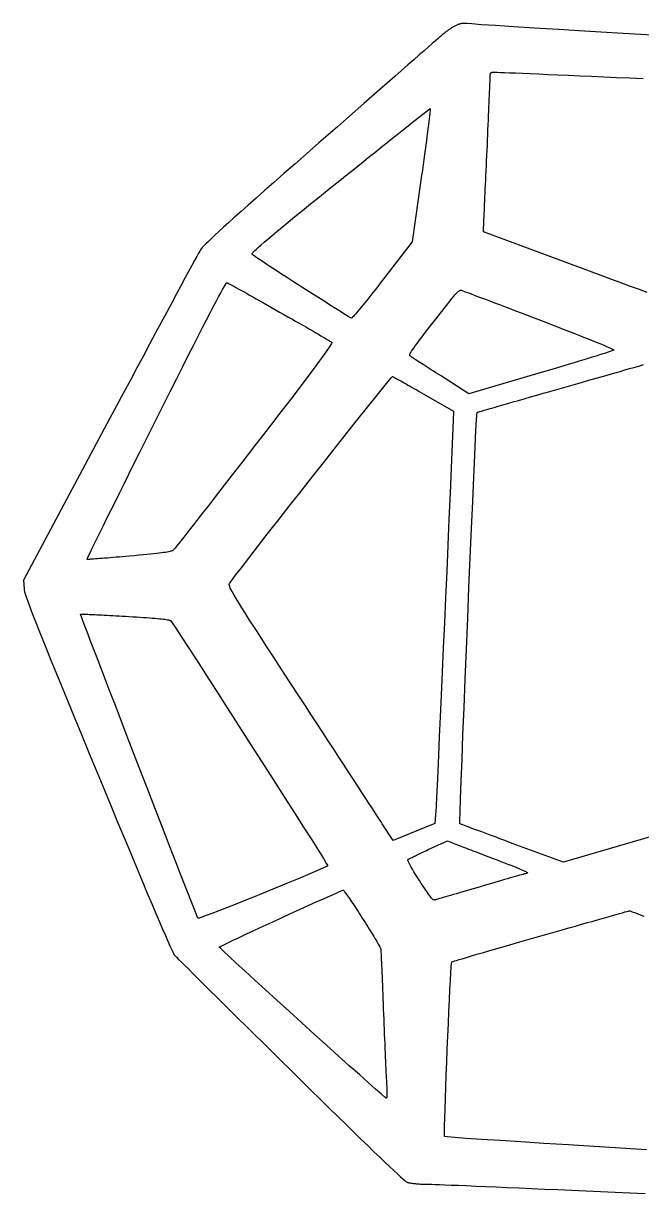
# Model space of a CAD drawing. Extents: x 3.5 to 31.5, y 4.9 to 31.6.
# Drawn here: x 3.47 to 17.47, y 5.06 to 31.58 of the extents above; entities that cross this region are included whole.
import ezdxf

# ---------------------------------------------------------------- set-up
doc = ezdxf.new("R2010")
doc.units = 0
doc.layers.get('0').update_dxf_attribs({"linetype": 'CONTINUOUS'})

msp = doc.modelspace()

# ---------------------------------------------------------------- linework, layer by layer
for points in [[(18.1067, 31.2891), (17.4474, 31.3286), (16.7989, 31.3678), (16.1739, 31.4059), (15.5849, 31.4422), (15.0447, 31.4757), (14.5659, 31.5059), (14.161, 31.532), (13.8429, 31.5531), (13.6241, 31.5686), (13.5174, 31.5776), (13.5028, 31.5794), (13.4886, 31.5808), (13.4745, 31.5816), (13.4607, 31.582), (13.447, 31.582), (13.4335, 31.5814), (13.42, 31.5804), (13.4066, 31.5788), (13.3932, 31.5768), (13.3798, 31.5743), (13.3664, 31.5712), (13.3528, 31.5677), (13.3392, 31.5636), (13.3254, 31.559), (13.3114, 31.5539), (13.2971, 31.5483), (13.2826, 31.5421), (13.2678, 31.5353), (13.2527, 31.5281), (13.2372, 31.5203), (13.2246, 31.5137), (13.2111, 31.5063), (13.1968, 31.498), (13.1818, 31.4889), (13.1662, 31.4791), (13.1501, 31.4687), (13.1335, 31.4576), (13.1166, 31.4461), (13.0994, 31.434), (13.082, 31.4215), (13.0645, 31.4087), (13.0469, 31.3956), (13.0295, 31.3822), (13.0122, 31.3687), (12.9952, 31.3551), (12.9784, 31.3414), (12.9621, 31.3277), (12.9463, 31.3141), (12.9311, 31.3006), (12.9166, 31.2874), (12.8935, 31.2673), (12.854, 31.2328), (12.7988, 31.1846), (12.7287, 31.1232), (12.6443, 31.0494), (12.5465, 30.9636), (12.4358, 30.8667), (12.3131, 30.7592), (12.1791, 30.6417), (12.0344, 30.5149), (11.8799, 30.3794), (11.7161, 30.2359), (11.5439, 30.0849), (11.364, 29.9272), (11.1771, 29.7633), (10.9839, 29.594), (10.7851, 29.4197), (10.5814, 29.2413), (10.3737, 29.0592), (10.1625, 28.8742), (9.87952, 28.6263), (9.6155, 28.3948), (9.36987, 28.179), (9.14209, 27.9786), (8.93162, 27.793), (8.73791, 27.6217), (8.56041, 27.4642), (8.39857, 27.3201), (8.25185, 27.1888), (8.1197, 27.0697), (8.00157, 26.9625), (7.89692, 26.8667), (7.8052, 26.7816), (7.72586, 26.7069), (7.65836, 26.642), (7.60215, 26.5864), (7.55668, 26.5397), (7.52141, 26.5013), (7.49579, 26.4707), (7.47927, 26.4474), (7.46376, 26.4212), (7.43584, 26.3715), (7.39602, 26.2994), (7.34486, 26.2059), (7.28288, 26.0919), (7.21062, 25.9585), (7.12862, 25.8067), (7.03742, 25.6375), (6.93756, 25.4519), (6.82956, 25.251), (6.71396, 25.0356), (6.59131, 24.8069), (6.46214, 24.5658), (6.32699, 24.3134), (6.18639, 24.0506), (6.04087, 23.7785), (5.89098, 23.498), (5.73726, 23.2102), (5.58023, 22.9161), (5.42044, 22.6167), (3.46962, 18.9614), (3.48312, 18.769), (3.48754, 18.7411), (3.4971, 18.7021), (3.51232, 18.6505), (3.53375, 18.5851), (3.56191, 18.5045), (3.59734, 18.4074), (3.64056, 18.2924), (3.69211, 18.1582), (3.75252, 18.0035), (3.82232, 17.827), (3.90205, 17.6272), (3.99223, 17.4029), (4.09339, 17.1526), (4.20608, 16.8752), (4.33081, 16.5692), (4.46812, 16.2332), (4.61854, 15.866), (4.78261, 15.4663), (4.96086, 15.0326), (5.15381, 14.5636), (5.30358, 14.2016), (5.44798, 13.8531), (5.5868, 13.5186), (5.71983, 13.1985), (5.84687, 12.8934), (5.96771, 12.6039), (6.08213, 12.3303), (6.18994, 12.0733), (6.29093, 11.8333), (6.38488, 11.6108), (6.4716, 11.4064), (6.55087, 11.2206), (6.62248, 11.0538), (6.68623, 10.9066), (6.74191, 10.7794), (6.78931, 10.6729), (6.82823, 10.5875), (6.85845, 10.5237), (6.87978, 10.482), (6.892, 10.4629), (6.90694, 10.4475), (6.93817, 10.4161), (6.985, 10.3692), (7.04674, 10.3077), (7.12272, 10.232), (7.21225, 10.143), (7.31466, 10.0413), (7.42926, 9.92761), (7.55538, 9.80252), (7.69232, 9.66677), (7.83942, 9.52101), (7.99598, 9.36593), (8.16134, 9.20221), (8.3348, 9.03051), (8.51569, 8.85152), (8.70333, 8.66591), (8.89703, 8.47435), (9.09612, 8.27753), (9.2999, 8.07611), (9.50771, 7.87078), (9.74434, 7.6373), (9.97111, 7.41386), (10.1878, 7.20067), (10.3943, 6.99789), (10.5904, 6.80572), (10.7759, 6.62433), (10.9507, 6.4539), (11.1144, 6.29463), (11.267, 6.14668), (11.4083, 6.01025), (11.5381, 5.88551), (11.6562, 5.77264), (11.7623, 5.67184), (11.8564, 5.58328), (11.9383, 5.50714), (12.0077, 5.44361), (12.0645, 5.39287), (12.1084, 5.35509), (12.1394, 5.33047), (12.1572, 5.31919), (12.1683, 5.31519), (12.1812, 5.31131), (12.196, 5.30754), (12.2125, 5.30391), (12.2308, 5.30042), (12.2507, 5.29708), (12.2722, 5.2939), (12.2952, 5.29089), (12.3198, 5.28807), (12.3458, 5.28544), (12.3732, 5.28301), (12.4019, 5.28079), (12.4319, 5.2788), (12.4632, 5.27704), (12.4956, 5.27552), (12.5291, 5.27426), (12.5638, 5.27326), (12.5994, 5.27253), (12.636, 5.27209), (12.6736, 5.27194), (12.7204, 5.27081), (12.7934, 5.26846), (12.8913, 5.26495), (13.0128, 5.26033), (13.157, 5.25464), (13.3224, 5.24794), (13.508, 5.24028), (13.7126, 5.23171), (13.9349, 5.22227), (14.1738, 5.21203), (14.4281, 5.20103), (14.6966, 5.18932), (14.9781, 5.17695), (15.2715, 5.16397), (15.5754, 5.15043), (15.8889, 5.13639), (16.2105, 5.1219), (16.5392, 5.107), (16.8738, 5.09174), (17.2131, 5.07618), (17.5515, 5.06017)], [(17.5939, 25.4826), (17.3979, 25.5551), (17.1954, 25.63), (16.9869, 25.7071), (16.7732, 25.7862), (16.555, 25.8669), (13.8886, 26.8592), (13.8987, 27.1225), (13.9, 27.1493), (13.9016, 27.1849), (13.9035, 27.2288), (13.9058, 27.2806), (13.9085, 27.3398), (13.9115, 27.4061), (13.9147, 27.479), (13.9183, 27.5579), (13.9221, 27.6426), (13.9262, 27.7325), (13.9305, 27.8272), (13.935, 27.9263), (13.9396, 28.0294), (13.9445, 28.1359), (13.9495, 28.2454), (13.9547, 28.3576), (13.96, 28.4719), (13.9654, 28.588), (13.9708, 28.7053), (13.9764, 28.8235), (13.9814, 28.9412), (13.9864, 29.0571), (13.9912, 29.1707), (13.996, 29.2817), (14.0006, 29.3897), (14.0051, 29.4942), (14.0094, 29.5949), (14.0135, 29.6913), (14.0174, 29.7831), (14.0211, 29.8698), (14.0245, 29.9511), (14.0276, 30.0264), (14.0305, 30.0955), (14.033, 30.1579), (14.0352, 30.2132), (14.0371, 30.2611), (14.0385, 30.301), (14.0396, 30.3326), (14.0403, 30.3555), (14.0405, 30.3693), (14.0406, 30.3829), (14.0409, 30.3953), (14.0414, 30.4066), (14.0422, 30.4169), (14.0434, 30.4261), (14.045, 30.4343), (14.047, 30.4417), (14.0495, 30.4482), (14.0525, 30.4539), (14.0561, 30.4588), (14.0604, 30.463), (14.0653, 30.4665), (14.0709, 30.4695), (14.0774, 30.4719), (14.0846, 30.4738), (14.0928, 30.4752), (14.1018, 30.4762), (14.1119, 30.4769), (14.1229, 30.4772), (14.135, 30.4773), (14.1556, 30.4768), (14.2013, 30.4751), (14.2713, 30.4723), (14.3644, 30.4685), (14.4795, 30.4637), (14.6157, 30.458), (14.7719, 30.4514), (14.9469, 30.444), (15.1399, 30.4357), (15.3496, 30.4267), (15.5752, 30.417), (15.8154, 30.4066), (16.0693, 30.3956), (16.3359, 30.3841), (16.614, 30.372), (16.9026, 30.3594), (17.2007, 30.3464), (17.5072, 30.333)], [(18.1345, 13.2811), (15.6977, 12.5689), (14.54, 12.9976), (14.4452, 13.0332), (14.3522, 13.0681), (14.2614, 13.1022), (14.1732, 13.1353), (14.0877, 13.1673), (14.0054, 13.1981), (13.9265, 13.2277), (13.8513, 13.2558), (13.7802, 13.2823), (13.7135, 13.3073), (13.6515, 13.3304), (13.5945, 13.3517), (13.5427, 13.3709), (13.4966, 13.388), (13.4564, 13.4029), (13.4225, 13.4155), (13.3951, 13.4255), (13.3746, 13.433), (13.3612, 13.4378), (13.3554, 13.4397), (13.3548, 13.5086), (13.3598, 13.7028), (13.3699, 14.0084), (13.3844, 14.4115), (13.4027, 14.8983), (13.4243, 15.4547), (13.4486, 16.0668), (13.475, 16.7208), (13.5029, 17.4027), (13.5317, 18.0987), (13.5609, 18.7947), (13.5899, 19.4768), (13.618, 20.1312), (13.6448, 20.7439), (13.6696, 21.301), (13.6918, 21.7885), (13.7109, 22.1927), (13.7262, 22.4994), (13.7373, 22.6949), (13.7435, 22.7652), (13.751, 22.768), (13.7712, 22.7744), (13.8034, 22.7842), (13.8474, 22.7973), (13.9024, 22.8134), (13.968, 22.8326), (14.0437, 22.8546), (14.129, 22.8792), (14.2233, 22.9064), (14.3261, 22.9361), (14.437, 22.9679), (14.5554, 23.0019), (14.6808, 23.0378), (14.8126, 23.0756), (14.9505, 23.115), (15.0938, 23.1559), (15.242, 23.1983), (15.3946, 23.2419), (15.5512, 23.2866), (15.7112, 23.3322), (15.8711, 23.3778), (16.0276, 23.4225), (16.1802, 23.4661), (16.3282, 23.5084), (16.4713, 23.5493), (16.6089, 23.5887), (16.7405, 23.6263), (16.8656, 23.6621), (16.9836, 23.6959), (17.0941, 23.7275), (17.1966, 23.7568), (17.2905, 23.7837), (17.3753, 23.808), (17.4506, 23.8295), (17.5157, 23.8481)], [(17.5813, 6.05534), (16.9887, 6.09083), (16.396, 6.12674), (15.8152, 6.16238), (15.2579, 6.19702), (14.736, 6.22996), (14.2613, 6.26048), (13.8455, 6.28788), (13.5004, 6.31144), (13.2379, 6.33045), (13.0698, 6.3442), (13.0077, 6.35198), (13.0055, 6.38414), (13.0058, 6.46866), (13.0083, 6.59972), (13.0129, 6.77149), (13.0193, 6.97817), (13.0272, 7.21393), (13.0364, 7.47296), (13.0468, 7.74944), (13.0579, 8.03755), (13.0697, 8.33149), (13.0819, 8.62542), (13.0942, 8.91353), (13.1065, 9.19001), (13.1184, 9.44904), (13.1297, 9.6848), (13.1402, 9.89148), (13.1497, 10.0633), (13.158, 10.1943), (13.1647, 10.2788), (13.1697, 10.311), (13.1779, 10.3144), (13.1991, 10.3215), (13.2327, 10.3322), (13.2782, 10.3462), (13.3352, 10.3634), (13.4029, 10.3837), (13.481, 10.4069), (13.5688, 10.4329), (13.6659, 10.4614), (13.7718, 10.4924), (13.8857, 10.5257), (14.0074, 10.561), (14.1361, 10.5984), (14.2714, 10.6375), (14.4128, 10.6784), (14.5596, 10.7207), (14.7114, 10.7643), (14.8677, 10.8091), (15.0279, 10.8549), (15.1914, 10.9016), (15.3554, 10.9483), (15.5157, 10.9939), (15.672, 11.0383), (15.8237, 11.0815), (15.9703, 11.1232), (16.1112, 11.1633), (16.2459, 11.2016), (16.3739, 11.238), (16.4947, 11.2724), (16.6077, 11.3045), (16.7125, 11.3344), (16.8084, 11.3617), (16.895, 11.3863), (16.9718, 11.4082), (17.0382, 11.4271), (17.0937, 11.4428), (17.1378, 11.4554), (17.1699, 11.4645), (17.1896, 11.4701), (17.1962, 11.472), (17.2034, 11.4698), (17.2245, 11.4621), (17.2591, 11.4493), (17.3065, 11.4315), (17.3662, 11.4089), (17.4375, 11.3818), (17.5201, 11.3505)]]:
    msp.add_lwpolyline(points)
for points in [[(10.8764, 24.9102), (10.826, 24.9406), (10.7503, 24.9875), (10.6525, 25.0488), (10.5356, 25.1226), (10.4029, 25.2067), (10.2574, 25.2992), (10.1024, 25.398), (9.94106, 25.5012), (9.77646, 25.6066), (9.61178, 25.7124), (9.45018, 25.8164), (9.29481, 25.9166), (9.14884, 26.011), (9.01542, 26.0976), (8.89771, 26.1744), (8.79886, 26.2394), (8.72203, 26.2904), (8.67038, 26.3256), (8.64706, 26.3428), (8.64464, 26.35), (8.64896, 26.362), (8.66067, 26.3792), (8.68046, 26.4023), (8.70897, 26.4317), (8.74687, 26.4681), (8.79483, 26.5121), (8.85351, 26.5641), (8.92356, 26.6248), (9.00567, 26.6947), (9.10047, 26.7743), (9.20865, 26.8643), (9.33086, 26.9652), (9.46777, 27.0775), (9.62004, 27.2019), (9.78834, 27.3388), (9.97331, 27.4889), (10.1756, 27.6527), (10.396, 27.8307), (10.635, 28.0236), (10.8015, 28.1575), (10.9645, 28.2883), (11.1234, 28.4158), (11.2777, 28.5395), (11.4269, 28.6589), (11.5704, 28.7737), (11.7077, 28.8834), (11.8383, 28.9875), (11.9616, 29.0857), (12.077, 29.1775), (12.1841, 29.2625), (12.2824, 29.3402), (12.3712, 29.4103), (12.45, 29.4723), (12.5183, 29.5258), (12.5756, 29.5703), (12.6213, 29.6055), (12.655, 29.6309), (12.6759, 29.646), (12.6837, 29.6504), (12.684, 29.6444), (12.683, 29.6287), (12.6806, 29.6036), (12.677, 29.5696), (12.6721, 29.5271), (12.6661, 29.4764), (12.659, 29.418), (12.6508, 29.3522), (12.6416, 29.2795), (12.6314, 29.2003), (12.6203, 29.1149), (12.6084, 29.0237), (12.5956, 28.9272), (12.5821, 28.8257), (12.5679, 28.7197), (12.553, 28.6095), (12.5375, 28.4955), (12.5215, 28.3782), (12.5049, 28.2579), (12.4879, 28.135), (12.2753, 26.6331), (11.6037, 25.7623), (11.5484, 25.6911), (11.4942, 25.6215), (11.4411, 25.5538), (11.3894, 25.4881), (11.3392, 25.4246), (11.2908, 25.3637), (11.2442, 25.3054), (11.1998, 25.2501), (11.1577, 25.198), (11.1181, 25.1493), (11.0811, 25.1042), (11.0469, 25.0629), (11.0158, 25.0257), (10.9879, 24.9928), (10.9634, 24.9644), (10.9425, 24.9408), (10.9253, 24.9222), (10.9121, 24.9087), (10.903, 24.9007), (10.8983, 24.8983)], [(4.91496, 19.4332), (4.9108, 19.4339), (4.91501, 19.4454), (4.9294, 19.4773), (4.95355, 19.5287), (4.98708, 19.5988), (5.02956, 19.6868), (5.0806, 19.7919), (5.13979, 19.9131), (5.20673, 20.0498), (5.28101, 20.201), (5.36222, 20.3659), (5.44997, 20.5437), (5.54384, 20.7336), (5.64343, 20.9346), (5.74834, 21.1461), (5.85815, 21.3671), (5.97248, 21.5968), (6.0909, 21.8344), (6.21302, 22.0791), (6.33843, 22.33), (6.46673, 22.5863), (6.63539, 22.9229), (6.79322, 23.2374), (6.94049, 23.5304), (7.07747, 23.8023), (7.20441, 24.0537), (7.32157, 24.285), (7.42924, 24.4968), (7.52765, 24.6896), (7.61709, 24.8639), (7.69781, 25.0202), (7.77007, 25.159), (7.83414, 25.2808), (7.89028, 25.3861), (7.93876, 25.4755), (7.97984, 25.5494), (8.01378, 25.6084), (8.04084, 25.6529), (8.06129, 25.6835), (8.0754, 25.7007), (8.08341, 25.7049), (8.09121, 25.7013), (8.10629, 25.6935), (8.12835, 25.6818), (8.15707, 25.6662), (8.19216, 25.6471), (8.23329, 25.6245), (8.28016, 25.5986), (8.33247, 25.5695), (8.3899, 25.5376), (8.45215, 25.5028), (8.5189, 25.4655), (8.58984, 25.4257), (8.66468, 25.3836), (8.74309, 25.3395), (8.82478, 25.2934), (8.90943, 25.2456), (8.99673, 25.1961), (9.08637, 25.1453), (9.17805, 25.0932), (9.27146, 25.04), (9.36484, 24.9872), (9.45644, 24.9353), (9.54597, 24.8843), (9.63311, 24.8346), (9.71755, 24.7863), (9.799, 24.7396), (9.87714, 24.6946), (9.95166, 24.6516), (10.0223, 24.6107), (10.0887, 24.5721), (10.1505, 24.5361), (10.2075, 24.5027), (10.2594, 24.4722), (10.3058, 24.4448), (10.3465, 24.4206), (10.3811, 24.3999), (10.4093, 24.3827), (10.4309, 24.3694), (10.4455, 24.3601), (10.4527, 24.3549), (10.4533, 24.3466), (10.4467, 24.3296), (10.4326, 24.3033), (10.4106, 24.2674), (10.3804, 24.2214), (10.3417, 24.1649), (10.2941, 24.0973), (10.2373, 24.0183), (10.1709, 23.9274), (10.0946, 23.8241), (10.008, 23.708), (9.91084, 23.5787), (9.80274, 23.4356), (9.68337, 23.2784), (9.55238, 23.1066), (9.40943, 22.9197), (9.25418, 22.7173), (9.08628, 22.499), (8.9054, 22.2642), (8.71119, 22.0125), (8.56559, 21.8243), (8.42275, 21.6397), (8.28315, 21.4594), (8.14727, 21.2841), (8.01559, 21.1142), (7.8886, 20.9504), (7.76677, 20.7935), (7.65059, 20.6439), (7.54053, 20.5023), (7.43708, 20.3693), (7.34071, 20.2455), (7.25192, 20.1316), (7.17117, 20.0282), (7.09896, 19.9359), (7.03576, 19.8554), (6.98204, 19.7871), (6.93831, 19.7318), (6.90502, 19.6901), (6.88268, 19.6626), (6.87175, 19.65), (6.86405, 19.643), (6.85388, 19.6363), (6.84093, 19.6299), (6.82484, 19.6235), (6.8053, 19.6174), (6.78195, 19.6113), (6.75448, 19.6052), (6.72254, 19.5991), (6.6858, 19.5929), (6.64392, 19.5867), (6.59658, 19.5803), (6.54344, 19.5736), (6.48416, 19.5668), (6.41841, 19.5597), (6.34586, 19.5522), (6.26617, 19.5443), (6.179, 19.536), (6.08403, 19.5273), (5.98092, 19.518), (5.86933, 19.5082), (5.79207, 19.5012), (5.71637, 19.4945), (5.6425, 19.4879), (5.5707, 19.4817), (5.50124, 19.4757), (5.43435, 19.47), (5.3703, 19.4647), (5.30933, 19.4597), (5.25171, 19.4551), (5.19769, 19.4508), (5.14751, 19.447), (5.10143, 19.4436), (5.0597, 19.4406), (5.02258, 19.4381), (4.99033, 19.4361), (4.96318, 19.4345), (4.9414, 19.4335), (4.92525, 19.4331)], [(12.9132, 23.5988), (12.8604, 23.6325), (12.8085, 23.6657), (12.7575, 23.6983), (12.7078, 23.7301), (12.6595, 23.761), (12.6128, 23.791), (12.5678, 23.8198), (12.5248, 23.8475), (12.4839, 23.8739), (12.4453, 23.8988), (12.4093, 23.9222), (12.3759, 23.9439), (12.3454, 23.9639), (12.318, 23.9819), (12.2938, 23.998), (12.2731, 24.012), (12.2559, 24.0237), (12.2426, 24.0331), (12.2332, 24.04), (12.2281, 24.0444), (12.223, 24.0506), (12.2202, 24.0586), (12.2202, 24.0691), (12.2235, 24.0828), (12.2307, 24.1004), (12.2423, 24.1227), (12.2588, 24.1503), (12.2807, 24.1841), (12.3085, 24.2246), (12.3428, 24.2726), (12.3841, 24.3289), (12.4329, 24.394), (12.4898, 24.4689), (12.5551, 24.5541), (12.6296, 24.6505), (12.7136, 24.7586), (12.8078, 24.8792), (12.9126, 25.0131), (13.0286, 25.161), (13.1562, 25.3235), (13.175, 25.3475), (13.1929, 25.3699), (13.2099, 25.3908), (13.2262, 25.4101), (13.2415, 25.4279), (13.2562, 25.4442), (13.27, 25.4591), (13.2831, 25.4725), (13.2955, 25.4846), (13.3073, 25.4952), (13.3183, 25.5046), (13.3288, 25.5126), (13.3386, 25.5193), (13.3478, 25.5248), (13.3565, 25.529), (13.3647, 25.5321), (13.3723, 25.534), (13.3795, 25.5347), (13.3862, 25.5343), (13.3925, 25.5328), (13.4027, 25.5291), (13.4239, 25.5213), (13.4556, 25.5094), (13.4973, 25.4937), (13.5486, 25.4744), (13.6091, 25.4515), (13.6782, 25.4253), (13.7555, 25.396), (13.8406, 25.3637), (13.9329, 25.3286), (14.0321, 25.2909), (14.1375, 25.2507), (14.2489, 25.2082), (14.3657, 25.1636), (14.4874, 25.117), (14.6137, 25.0687), (14.7439, 25.0188), (14.8778, 24.9674), (15.0147, 24.9148), (15.1543, 24.8611), (15.2936, 24.8079), (15.4298, 24.7556), (15.5625, 24.7044), (15.6911, 24.6545), (15.8153, 24.6061), (15.9346, 24.5593), (16.0486, 24.5144), (16.1568, 24.4715), (16.2588, 24.4308), (16.3541, 24.3924), (16.4424, 24.3566), (16.5232, 24.3236), (16.5959, 24.2935), (16.6603, 24.2665), (16.7158, 24.2427), (16.762, 24.2224), (16.7985, 24.2057), (16.8249, 24.1929), (16.8406, 24.184), (16.8452, 24.1794), (16.8387, 24.1753), (16.8216, 24.1681), (16.7943, 24.158), (16.7572, 24.1452), (16.7107, 24.1296), (16.6554, 24.1116), (16.5917, 24.0912), (16.5199, 24.0685), (16.4406, 24.0437), (16.3541, 24.0169), (16.261, 23.9883), (16.1616, 23.958), (16.0565, 23.9261), (15.9459, 23.8927), (15.8305, 23.858), (15.7105, 23.8222), (15.5866, 23.7853), (15.459, 23.7475), (15.3282, 23.7089), (15.1948, 23.6697), (13.5545, 23.1871)], [(11.5969, 13.4431), (11.5714, 13.4825), (11.5358, 13.5374), (11.4905, 13.607), (11.4361, 13.6906), (11.373, 13.7875), (11.3018, 13.8969), (11.2229, 14.018), (11.1368, 14.1501), (11.0441, 14.2924), (10.9451, 14.4443), (10.8404, 14.6048), (10.7306, 14.7733), (10.616, 14.9491), (10.4972, 15.1313), (10.3748, 15.3193), (10.249, 15.5122), (10.1206, 15.7094), (9.98987, 15.91), (9.85742, 16.1134), (9.72372, 16.3187), (9.50587, 16.6521), (9.30832, 16.9547), (9.13013, 17.228), (8.97034, 17.4736), (8.828, 17.693), (8.70214, 17.8878), (8.59183, 18.0594), (8.4961, 18.2094), (8.41399, 18.3394), (8.34456, 18.4509), (8.28685, 18.5455), (8.23991, 18.6246), (8.20278, 18.6899), (8.1745, 18.7428), (8.15413, 18.7849), (8.14071, 18.8177), (8.13328, 18.8428), (8.13089, 18.8617), (8.13259, 18.876), (8.13742, 18.8872), (8.18318, 18.9519), (8.27452, 19.0738), (8.40627, 19.2463), (8.57327, 19.4629), (8.77036, 19.717), (8.99238, 20.0022), (9.23418, 20.3117), (9.4906, 20.6392), (9.75647, 20.9779), (10.0266, 21.3215), (10.2959, 21.6633), (10.5592, 21.9967), (10.8114, 22.3153), (11.0471, 22.6125), (11.2614, 22.8816), (11.449, 23.1163), (11.6048, 23.3099), (11.7237, 23.4558), (11.8004, 23.5476), (11.8298, 23.5786), (11.835, 23.5763), (11.8445, 23.5715), (11.8581, 23.5644), (11.8756, 23.555), (11.8969, 23.5434), (11.9217, 23.5298), (11.9498, 23.5142), (11.9811, 23.4967), (12.0154, 23.4775), (12.0526, 23.4567), (12.0923, 23.4343), (12.1345, 23.4104), (12.179, 23.3853), (12.2256, 23.3588), (12.274, 23.3313), (12.3242, 23.3028), (12.376, 23.2733), (12.4291, 23.243), (12.4833, 23.212), (12.5386, 23.1803), (13.2136, 22.7956), (13.2035, 22.5931), (13.181, 22.0605), (13.1574, 21.5053), (13.1329, 20.9328), (13.1076, 20.3481), (13.0819, 19.7565), (13.056, 19.1634), (13.0301, 18.5741), (13.0045, 17.9937), (12.9794, 17.4276), (12.955, 16.8811), (12.9316, 16.3594), (12.9094, 15.8678), (12.8887, 15.4116), (12.8698, 14.996), (12.8527, 14.6265), (12.8379, 14.3081), (12.8255, 14.0462), (12.8157, 13.8461), (12.8089, 13.7131), (12.8052, 13.6524), (12.7883, 13.4499), (11.8433, 13.0651)], [(7.40368, 11.3432), (7.35607, 11.463), (7.28201, 11.6515), (7.18447, 11.9013), (7.06639, 12.2045), (6.93074, 12.5537), (6.78046, 12.9411), (6.6185, 13.3592), (6.44783, 13.8002), (6.2714, 14.2565), (6.09215, 14.7205), (5.91305, 15.1846), (5.73705, 15.6411), (5.5671, 16.0824), (5.40615, 16.5009), (5.25717, 16.8888), (5.1231, 17.2386), (5.0069, 17.5426), (4.91152, 17.7931), (4.83992, 17.9826), (4.75892, 18.1919), (4.85342, 18.1919), (4.86399, 18.1917), (4.88031, 18.1912), (4.90212, 18.1904), (4.92916, 18.1892), (4.96116, 18.1878), (4.99786, 18.1861), (5.03899, 18.1841), (5.08428, 18.1819), (5.13347, 18.1794), (5.18629, 18.1767), (5.24248, 18.1738), (5.30177, 18.1708), (5.3639, 18.1675), (5.42859, 18.1641), (5.49559, 18.1606), (5.56463, 18.1569), (5.63544, 18.1531), (5.70775, 18.1493), (5.78131, 18.1453), (5.85583, 18.1413), (5.94479, 18.1358), (6.02938, 18.1303), (6.10961, 18.125), (6.18549, 18.1198), (6.257, 18.1146), (6.32414, 18.1096), (6.38692, 18.1046), (6.44532, 18.0997), (6.49935, 18.0949), (6.549, 18.0902), (6.59427, 18.0856), (6.63516, 18.081), (6.67167, 18.0765), (6.70379, 18.0721), (6.73152, 18.0677), (6.75486, 18.0634), (6.7738, 18.0592), (6.78835, 18.055), (6.7985, 18.0508), (6.80424, 18.0468), (6.83872, 17.9976), (6.91943, 17.8757), (7.0412, 17.6893), (7.19884, 17.4463), (7.38714, 17.155), (7.60092, 16.8234), (7.83498, 16.4596), (8.08414, 16.0718), (8.34321, 15.668), (8.60698, 15.2564), (8.87027, 14.845), (9.12789, 14.442), (9.37465, 14.0554), (9.60535, 13.6934), (9.8148, 13.3641), (9.99781, 13.0756), (10.1492, 12.8359), (10.2637, 12.6533), (10.3363, 12.5357), (10.3616, 12.4913), (10.3405, 12.4774), (10.28, 12.4481), (10.1846, 12.4051), (10.0585, 12.3502), (9.90608, 12.2852), (9.73174, 12.2119), (9.5398, 12.1319), (9.33461, 12.0472), (9.12052, 11.9594), (8.90188, 11.8703), (8.68304, 11.7817), (8.46834, 11.6955), (8.26214, 11.6132), (8.06878, 11.5368), (7.89261, 11.468), (7.73799, 11.4086), (7.60926, 11.3603), (7.51076, 11.3249), (7.44686, 11.3042), (7.42189, 11.2999)], [(12.75, 11.7181), (12.7318, 11.7365), (12.7075, 11.7655), (12.6779, 11.8039), (12.6439, 11.8503), (12.6064, 11.9035), (12.5662, 11.9621), (12.524, 12.0249), (12.4808, 12.0905), (12.4373, 12.1576), (12.3945, 12.225), (12.3531, 12.2912), (12.314, 12.3551), (12.2779, 12.4154), (12.2459, 12.4706), (12.2186, 12.5195), (12.197, 12.5609), (12.1818, 12.5933), (12.1738, 12.6156), (12.1741, 12.6263), (12.1775, 12.629), (12.1838, 12.633), (12.1928, 12.6383), (12.2043, 12.6447), (12.2183, 12.6522), (12.2346, 12.6608), (12.2531, 12.6704), (12.2736, 12.6809), (12.2961, 12.6922), (12.3205, 12.7044), (12.3465, 12.7173), (12.3741, 12.7308), (12.4031, 12.745), (12.4334, 12.7597), (12.465, 12.7749), (12.4976, 12.7905), (12.5312, 12.8065), (12.5656, 12.8227), (12.6008, 12.8392), (12.6365, 12.8558), (13.0718, 13.0583), (13.2271, 12.9942), (13.2421, 12.9883), (13.2615, 12.9807), (13.2852, 12.9715), (13.3129, 12.9607), (13.3443, 12.9486), (13.3793, 12.9351), (13.4176, 12.9204), (13.4589, 12.9046), (13.5031, 12.8877), (13.5498, 12.8698), (13.599, 12.851), (13.6502, 12.8314), (13.7033, 12.8111), (13.758, 12.7902), (13.8142, 12.7688), (13.8716, 12.7469), (13.9298, 12.7246), (13.9888, 12.7021), (14.0483, 12.6795), (14.108, 12.6567), (14.1996, 12.6218), (14.2852, 12.589), (14.3648, 12.5583), (14.4385, 12.5296), (14.5063, 12.5029), (14.5684, 12.4781), (14.6248, 12.4553), (14.6756, 12.4344), (14.7209, 12.4153), (14.7607, 12.3981), (14.7951, 12.3826), (14.8242, 12.369), (14.848, 12.357), (14.8667, 12.3468), (14.8802, 12.3382), (14.8888, 12.3313), (14.8924, 12.3259), (14.8911, 12.3222), (14.885, 12.3199), (14.8742, 12.3192), (14.8687, 12.3182), (14.8567, 12.3152), (14.8383, 12.3104), (14.8139, 12.3038), (14.7837, 12.2955), (14.7479, 12.2855), (14.7069, 12.2739), (14.661, 12.2609), (14.6103, 12.2464), (14.5552, 12.2306), (14.496, 12.2135), (14.4329, 12.1953), (14.3661, 12.1759), (14.2961, 12.1555), (14.223, 12.1341), (14.1471, 12.1118), (14.0687, 12.0887), (13.988, 12.0649), (13.9054, 12.0405), (13.8211, 12.0154), (13.7368, 11.9908), (13.6541, 11.9667), (13.5734, 11.9432), (13.4948, 11.9203), (13.4187, 11.8982), (13.3453, 11.8769), (13.275, 11.8565), (13.208, 11.8371), (13.1445, 11.8187), (13.0849, 11.8015), (13.0294, 11.7856), (12.9784, 11.771), (12.932, 11.7577), (12.8905, 11.746), (12.8543, 11.7359), (12.8236, 11.7274), (12.7987, 11.7206), (12.7798, 11.7157), (12.7673, 11.7127), (12.7613, 11.7117)], [(11.6526, 7.24747), (11.5702, 7.31822), (11.4431, 7.4299), (11.277, 7.57742), (11.0774, 7.75566), (10.8501, 7.95953), (10.6006, 8.18393), (10.3346, 8.42376), (10.0577, 8.67392), (9.77561, 8.9293), (9.49387, 9.18481), (9.21813, 9.43535), (8.95404, 9.67581), (8.70722, 9.9011), (8.48331, 10.1061), (8.28795, 10.2857), (8.12675, 10.4349), (8.00536, 10.5485), (7.92941, 10.6214), (7.90453, 10.6485), (7.92975, 10.6629), (7.99154, 10.6938), (8.08584, 10.7393), (8.20856, 10.7975), (8.35564, 10.8666), (8.52299, 10.9446), (8.70654, 11.0298), (8.90222, 11.1203), (9.10594, 11.2142), (9.31365, 11.3096), (9.52124, 11.4047), (9.72467, 11.4976), (9.91984, 11.5864), (10.1027, 11.6693), (10.2691, 11.7444), (10.4151, 11.8099), (10.5365, 11.8638), (10.6293, 11.9043), (10.6893, 11.9296), (10.7126, 11.9378), (10.7165, 11.9347), (10.7229, 11.9277), (10.7318, 11.9168), (10.743, 11.9023), (10.7564, 11.8842), (10.7719, 11.8628), (10.7894, 11.8383), (10.8088, 11.8107), (10.8299, 11.7802), (10.8527, 11.7471), (10.877, 11.7114), (10.9027, 11.6734), (10.9296, 11.6332), (10.9578, 11.5909), (10.987, 11.5467), (11.0171, 11.5008), (11.048, 11.4534), (11.0797, 11.4045), (11.1119, 11.3544), (11.1446, 11.3033), (11.1773, 11.2524), (11.2093, 11.2022), (11.2406, 11.1528), (11.2711, 11.1043), (11.3006, 11.0571), (11.3292, 11.0112), (11.3565, 10.9669), (11.3826, 10.9243), (11.4074, 10.8837), (11.4307, 10.8451), (11.4524, 10.8088), (11.4725, 10.775), (11.4907, 10.7438), (11.5071, 10.7154), (11.5215, 10.6901), (11.5338, 10.6679), (11.5439, 10.6491), (11.5516, 10.6339), (11.557, 10.6223), (11.5598, 10.6148), (11.561, 10.6045), (11.5625, 10.5852), (11.5643, 10.5572), (11.5665, 10.5209), (11.5689, 10.4767), (11.5715, 10.425), (11.5744, 10.3661), (11.5775, 10.3005), (11.5808, 10.2286), (11.5843, 10.1507), (11.5879, 10.0672), (11.5916, 9.97856), (11.5955, 9.88512), (11.5994, 9.78728), (11.6035, 9.68544), (11.6075, 9.57997), (11.6116, 9.47127), (11.6157, 9.35974), (11.6198, 9.24575), (11.6239, 9.1297), (11.6285, 9.01305), (11.6331, 8.8973), (11.6377, 8.78289), (11.6423, 8.67025), (11.6469, 8.55983), (11.6514, 8.45207), (11.6559, 8.34741), (11.6603, 8.24628), (11.6645, 8.14914), (11.6686, 8.05641), (11.6726, 7.96855), (11.6764, 7.88598), (11.68, 7.80916), (11.6834, 7.73852), (11.6866, 7.6745), (11.6895, 7.61754), (11.6921, 7.56808), (11.6944, 7.52657), (11.6965, 7.49345), (11.6982, 7.46914), (11.6996, 7.44817), (11.7008, 7.4278), (11.7018, 7.40809), (11.7026, 7.38908), (11.7032, 7.37084), (11.7035, 7.35341), (11.7037, 7.33684), (11.7036, 7.32118), (11.7033, 7.30648), (11.7028, 7.29279), (11.7021, 7.28017), (11.7011, 7.26866), (11.6999, 7.25831), (11.6984, 7.24919), (11.6967, 7.24132), (11.6948, 7.23477), (11.6927, 7.22959), (11.6902, 7.22583), (11.6876, 7.22353), (11.6847, 7.22276)]]:
    msp.add_lwpolyline(points, close=True)

doc.saveas('drawing.dxf')
